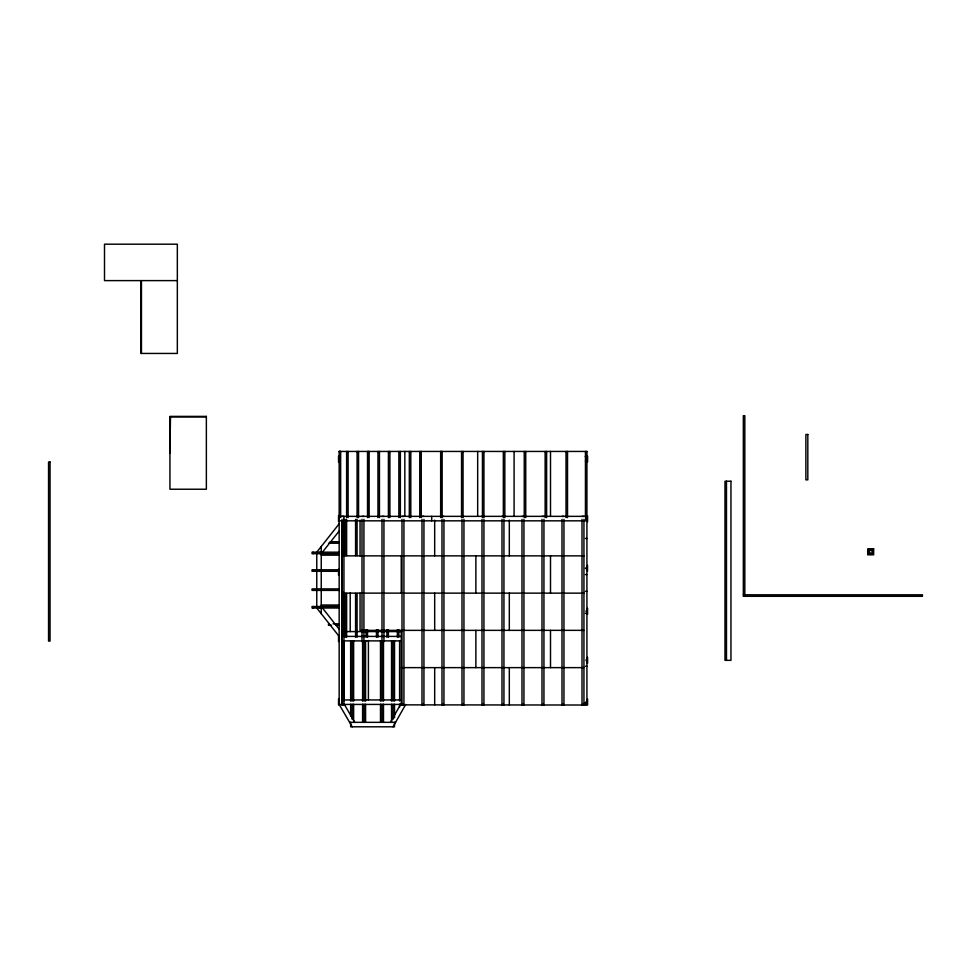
<?xml version="1.0" encoding="UTF-8"?>
<svg xmlns="http://www.w3.org/2000/svg" width="971" height="971" viewBox="0 0 971 971"><rect width="100%" height="100%" fill="white"/><g stroke="black" fill="none" stroke-linecap="round" stroke-linejoin="round"><path stroke-width="1.46" d="M390.427 722.339L400.586 704.424M393.037 726.806L405.732 704.424M339.158 523.818L316.764 552.183L316.764 608.004L339.158 636.406M339.158 531.052L321.243 553.676M177.341 280.607L104.504 280.607L104.504 244.194L177.341 244.194L177.341 353.444L140.916 353.444L140.916 280.607M169.937 416.935L206.362 416.935M339.158 451.442L586.921 451.442M339.158 451.673L340.651 451.673M346.623 451.673L348.116 451.673M357.073 451.673L358.566 451.673M367.524 451.673L369.004 451.673M377.962 451.673L379.455 451.673M388.412 451.673L389.905 451.673M398.863 451.673L400.355 451.673M409.313 451.673L410.806 451.673M419.763 451.673L421.256 451.673M440.652 451.673L442.145 451.673M461.553 451.673L463.046 451.673M482.441 451.673L483.934 451.673M503.342 451.673L504.835 451.673M524.243 451.673L525.736 451.673M545.132 451.673L546.624 451.673M566.032 451.673L567.525 451.673M585.44 451.673L586.921 451.673M169.937 453.348L170.483 416.935M586.921 456.649L585.44 456.649L586.921 456.649L586.994 461.419M585.44 461.128L586.921 461.128M341.998 516.354L343.94 516.269L343.94 704.922L341.998 704.922L341.998 519.364M362.001 516.354L363.931 516.354M381.991 516.354L383.933 516.354M401.994 516.354L403.936 516.354M421.997 516.354L423.939 516.354M441.999 516.354L443.941 516.354M462.002 516.354L463.944 516.354M482.004 516.354L483.934 516.269M501.995 516.354L503.937 516.354M521.997 516.354L523.939 516.354M542 516.354L543.942 516.354M562.003 516.354L563.945 516.354M582.005 516.354L583.947 516.354M339.134 516.354L586.921 516.354L586.994 521.136M339.158 516.645L340.627 516.645M585.44 517.846L586.921 517.846M585.44 519.339L586.921 519.339M339.158 520.832L586.921 520.832M585.44 538.444L586.921 538.444M330.055 541.733L339.11 541.733M328.538 543.226L339.11 543.226M339.352 552.183L312.043 552.183L312.043 553.676L339.352 553.676M321.28 555.169L339.352 555.169M342.144 555.861L583.947 555.861M585.44 568.338L586.921 568.338M339.352 569.795L312.043 569.795L312.043 571.288L339.352 571.288M585.44 574.565L586.921 574.565M339.352 588.899L312.043 588.899L312.043 590.392L339.352 590.392M585.44 591.29L586.921 591.29M342.144 593.123L583.947 593.147M743.337 594.81L922.45 594.81L922.45 596.303L743.337 596.303L743.337 415.697L744.83 415.697L744.83 594.81M321.28 605.018L339.352 605.018M339.352 606.511L312.043 606.511L312.043 608.004L339.352 608.004M585.44 613.381L586.921 613.381M333.041 623.819L339.085 623.819M331.524 625.312L328.501 625.312L328.501 623.819M336.063 625.312L339.085 625.312M583.947 630.349L360.059 630.373L360.059 593.123M343.285 631.587L401.848 631.587M401.254 636.406L343.637 636.406L343.637 592.189M343.637 640.884L401.254 640.884M362.001 641.503L363.931 641.503M381.991 641.503L383.933 641.503M381.991 641.588L383.933 641.588L383.933 519.364M585.44 666.215L586.921 666.215M401.254 667.635L583.947 667.635M343.637 699.945L401.254 699.945M586.921 702.931L585.44 702.931L585.44 704.424M340.651 517.519L340.651 451.357L339.158 451.357L339.158 704.424L401.921 704.424M582.394 704.424L586.994 704.424L586.994 699.642M341.998 704.497L343.94 704.497M401.994 704.497L403.936 704.497M421.997 704.497L423.939 704.497M441.999 704.497L443.941 704.497M462.002 704.497L463.944 704.497M482.004 704.497L483.934 704.497M501.995 704.497L503.937 704.497M521.997 704.497L523.939 704.497M542 704.497L543.942 704.497M562.003 704.497L563.945 704.497M582.005 704.497L583.947 704.497M341.998 704.849L343.94 704.849M349.609 722.339L395.573 722.339M321.243 606.45L339.158 629.172M344.341 704.424L354.791 722.339M339.158 704.424L352.218 726.806M726.478 481.228L726.478 660.341M587.589 456.042L587.589 462.014M587.589 515.759L587.589 521.73M587.589 608.295L587.589 614.267M587.589 657.258L587.589 663.229M587.589 699.047L587.589 705.019L401.254 704.861L401.254 630.349M587.528 565.365L587.528 571.324M586.994 608.902L586.994 613.672M586.994 657.853L586.994 662.635M586.921 451.406L586.921 704.424M585.44 451.442L585.44 516.414M583.947 519.364L583.947 704.922L582.005 704.849L582.005 519.364M567.525 451.442L567.525 517.592M566.032 451.442L566.032 517.592M563.945 519.364L563.945 704.922L562.003 704.849L562.003 519.364M550.508 451.406L550.508 516.354M550.508 555.861L550.508 593.147M550.508 630.349L550.508 667.635M546.624 451.442L546.624 517.592M545.132 451.442L545.132 517.592M543.942 519.364L543.942 704.922L542 704.849L542 519.364M525.736 451.442L525.736 517.592M524.243 451.442L524.243 517.592M523.939 519.364L523.939 704.922L521.997 704.849L521.997 519.364M514.084 451.406L514.084 516.354M509.314 520.128L509.314 555.922M509.314 593.123L509.314 630.41M509.314 667.599L509.314 704.885M504.835 451.442L504.835 517.592M503.937 519.364L503.937 704.922L501.995 704.849L501.995 519.364M503.342 451.442L503.342 517.592M483.934 451.442L483.934 517.592M483.934 519.364L483.934 704.922L482.004 704.849L482.004 519.364M482.441 451.442L482.441 517.592M477.671 451.406L477.671 516.354M475.875 555.861L475.875 593.147M475.875 630.349L475.875 667.635M463.944 519.364L463.944 704.922L462.002 704.849L462.002 519.364M463.046 451.442L463.046 517.592M461.553 451.442L461.553 517.592M443.941 519.364L443.941 704.922L441.999 704.849L441.999 519.364M442.145 451.442L442.145 517.592M441.247 451.406L441.247 516.354M440.652 451.442L440.652 517.592M434.68 520.128L434.68 555.922M434.68 593.123L434.68 630.41M434.68 667.599L434.68 704.885M431.694 516.354L431.694 520.832M423.939 519.364L423.939 704.922L421.997 704.849L421.997 519.364M421.256 451.442L421.256 517.592M419.763 451.442L419.763 517.592M410.806 451.442L410.806 517.592M409.313 451.442L409.313 517.592M404.834 451.406L404.834 516.354M403.936 519.364L403.936 704.922L401.994 704.849L401.994 519.364M401.254 555.861L401.254 593.147M400.355 451.442L400.355 517.592M399.603 640.872L399.603 701.074M399.603 704.084L399.603 707.094M398.863 451.442L398.863 517.592M398.863 629.681L398.863 637.243M397.37 629.681L397.37 637.243M394.529 640.884L394.529 701.183M394.529 704.193L394.529 717.763M394.529 722.29L394.529 726.806L350.652 726.806L350.652 722.29M393.037 640.884L393.037 701.183M393.037 704.193L393.037 719.268M391.544 640.884L391.544 701.183M391.544 704.193L391.544 722.29M389.905 451.442L389.905 517.592M388.412 451.442L388.412 517.592M388.412 629.681L388.412 637.243M386.919 629.681L386.919 637.243M383.484 640.884L383.484 701.183M383.484 704.193L383.484 722.29M381.991 519.364L381.991 701.183M381.991 704.193L381.991 722.29M380.498 640.884L380.498 701.183M380.498 704.193L380.498 722.29M379.455 451.442L379.455 517.592M377.962 451.442L377.962 517.592M377.962 629.681L377.962 637.243M376.469 629.681L376.469 637.243M369.004 451.442L369.004 517.592M368.41 451.406L368.41 516.354M368.41 640.508L368.41 699.957M367.524 451.442L367.524 517.592M367.524 629.681L367.524 637.243M366.031 629.681L366.031 637.243M365.582 640.884L365.582 701.183M365.582 704.193L365.582 722.29M364.089 640.884L364.089 701.183M364.089 704.193L364.089 722.29M363.931 519.364L363.931 641.588L362.001 641.588L362.001 519.364M362.596 640.884L362.596 701.183M362.596 704.193L362.596 722.29M360.059 520.128L360.059 555.922M358.566 451.442L358.566 517.592M357.073 451.442L357.073 517.592M357.073 519.364L357.073 555.63M357.073 593.415L357.073 637.243M355.58 519.364L355.58 555.63M355.58 593.415L355.58 637.243M353.638 640.884L353.638 701.183M353.638 704.193L353.638 720.785M352.145 640.884L352.145 701.183M352.145 704.193L352.145 719.268M350.652 640.884L350.652 701.183M350.652 704.193L350.652 716.258M350.203 592.941L350.203 631.587M348.116 451.442L348.116 517.592M346.623 451.442L346.623 517.592M346.623 519.364L346.623 555.63M346.623 593.415L346.623 637.243M345.13 519.364L345.13 555.63M345.13 593.415L345.13 637.243M343.637 519.339L343.637 555.788M343.637 640.714L343.783 701.074M343.613 552.183L343.613 555.169M343.613 592.917L343.613 608.004M342.144 520.832L342.144 704.424M338.539 456.115L338.539 462.087M338.539 515.516L338.539 521.488M338.539 569.249L338.539 575.22M338.539 635.58L338.539 641.552M338.539 699.047L338.539 705.019M321.243 546.503L321.243 613.684M319.993 552.183L319.993 553.676M319.993 569.795L319.993 571.288M319.993 606.511L319.993 608.004M313.099 552.183L313.099 553.676M313.099 569.795L313.099 571.288M313.099 606.511L313.099 608.004M141.45 280.607L141.45 353.444M585.986 567.962A1.493 1.493 0 0 1 585.986 568.727M586.047 659.855A1.493 1.493 0 0 1 586.047 660.632M586.047 458.64A1.493 1.493 0 0 1 586.047 459.417M586.047 518.356A1.493 1.493 0 0 1 586.047 519.133M586.047 610.905A1.493 1.493 0 0 1 586.047 611.669M586.047 701.645A1.493 1.493 0 0 1 586.047 702.421M584.991 703.477A1.493 1.493 0 0 1 584.214 703.477M206.362 416.389L169.937 416.389L169.937 489.226L206.362 489.226L206.362 416.389M807.823 434.486L805.881 434.486L805.881 479.856L807.823 479.856L807.823 434.486M50.043 461.99L48.55 461.99L48.55 641.091L50.043 641.091L50.043 461.99M730.957 481.228L724.985 481.228L724.985 660.341L730.957 660.341L730.957 481.228M873.657 548.858L867.698 548.858L867.698 554.829L873.657 554.829L873.657 548.858M873.063 549.452L868.292 549.452L868.292 554.235L873.063 554.235L873.063 549.452M869.931 553.13A1.493 1.493 0 0 0 872.164 551.844A1.493 1.493 0 0 0 869.931 550.545A1.493 1.493 0 0 0 869.931 553.13"/></g></svg>
